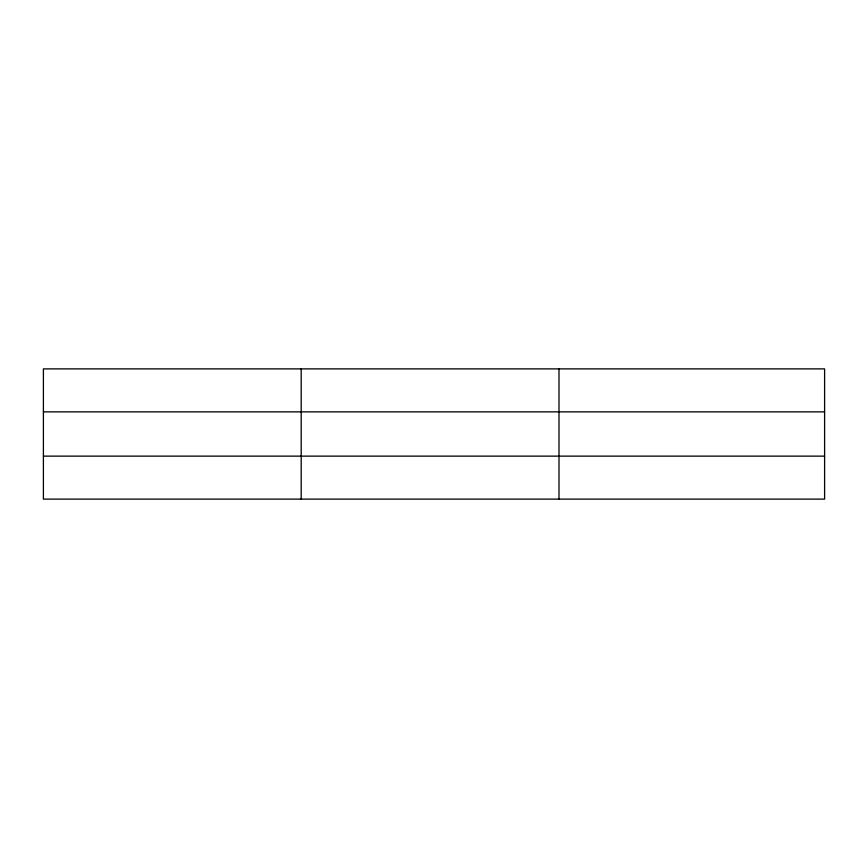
<?xml version="1.0" encoding="UTF-8"?>
<svg xmlns="http://www.w3.org/2000/svg" width="868" height="868" viewBox="0 0 868 868"><rect width="100%" height="100%" fill="white"/><g stroke="black" fill="none" stroke-linecap="round" stroke-linejoin="round"><path stroke-width="1.3" d="M301.196 499.111L301.196 368.889M558.992 499.111L558.992 368.889M824.6 456.134L824.6 499.111L43.4 499.111L43.4 368.889L824.6 368.889L824.6 456.134L43.4 456.134M43.4 411.866L824.6 411.866"/></g></svg>
